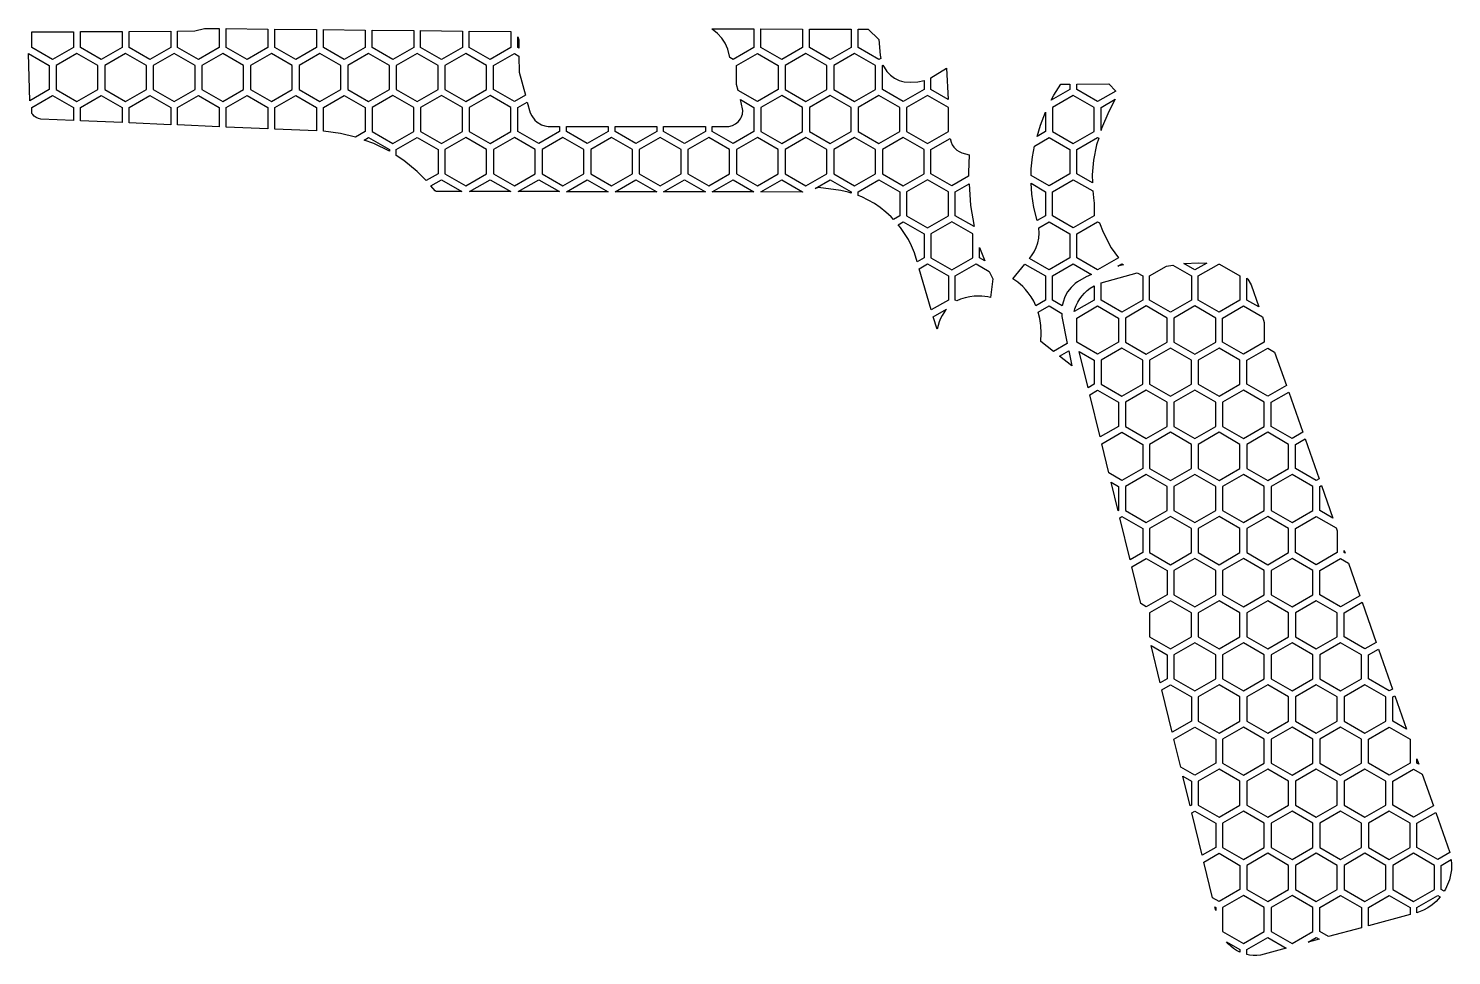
# Model space of a CAD drawing. Header units: millimetres. Extents: x 57 to 161, y -154 to -86.
import ezdxf

# ---------------------------------------------------------------- set-up
doc = ezdxf.new("R2010")
doc.units = ezdxf.units.MM

# ---------------------------------------------------------------- blocks, each defined once
blk = doc.blocks.new('HEX')
blk.add_lwpolyline([(1.516, 0.875), (0, 1.75), (-1.516, 0.875), (-1.516, -0.875), (0, -1.75), (1.516, -0.875)], close=True)

msp = doc.modelspace()

# ---------------------------------------------------------------- linework, layer by layer
for points in [[(60.465, -86.62), (60.465, -87.761), (58.949, -88.636), (57.434, -87.761), (57.434, -86.638), (60.465, -86.62)], [(63.996, -86.599), (63.996, -87.761), (62.481, -88.636), (60.965, -87.761), (60.965, -86.617), (63.996, -86.599)], [(67.527, -86.578), (67.527, -87.761), (66.012, -88.636), (64.496, -87.761), (64.496, -86.596), (67.527, -86.578)], [(69.286, -86.568), (69.972, -86.385), (71.058, -86.39), (71.058, -87.761), (69.543, -88.636), (68.027, -87.761), (68.027, -86.575), (69.286, -86.568)], [(74.589, -86.426), (74.589, -87.761), (73.074, -88.636), (71.558, -87.761), (71.558, -86.395), (74.589, -86.426)], [(78.12, -86.462), (78.12, -87.761), (76.605, -88.636), (75.089, -87.761), (75.089, -86.431), (78.12, -86.462)], [(81.652, -86.498), (81.652, -87.761), (80.136, -88.636), (78.62, -87.761), (78.62, -86.467), (81.652, -86.498)], [(85.183, -86.535), (85.183, -87.761), (83.667, -88.636), (82.152, -87.761), (82.152, -86.504), (85.183, -86.535)], [(88.714, -86.571), (88.714, -87.761), (87.198, -88.636), (85.683, -87.761), (85.683, -86.54), (88.714, -86.571)], [(89.214, -86.576), (92.245, -86.614), (92.245, -87.761), (90.729, -88.636), (89.214, -87.761), (89.214, -86.576)], [(107.991, -87.878), (107.807, -87.46), (107.558, -87.079), (107.247, -86.744), (106.869, -86.443), (106.869, -86.414), (109.9, -86.42), (109.9, -87.761), (108.385, -88.636), (108.146, -88.498), (107.991, -87.878)], [(113.431, -86.426), (113.431, -87.761), (111.916, -88.636), (110.4, -87.761), (110.4, -86.421), (113.431, -86.426)], [(116.962, -86.433), (116.962, -87.761), (115.447, -88.636), (113.931, -87.761), (113.931, -86.427), (116.962, -86.433)], [(118.193, -86.435), (118.97, -87.179), (119.066, -88.32), (119.109, -88.56), (118.978, -88.636), (117.462, -87.761), (117.462, -86.434), (118.193, -86.435)], [(92.745, -86.981), (92.817, -87.22), (92.822, -87.805), (92.745, -87.761), (92.745, -86.981)], [(57.191, -88.198), (58.699, -89.069), (58.699, -90.819), (57.28, -91.639), (57.191, -88.198)], [(92.836, -89.55), (93.298, -91.23), (92.495, -91.694), (90.979, -90.819), (90.979, -89.069), (92.495, -88.194), (92.826, -88.385), (92.836, -89.55)], [(108.635, -90.45), (108.635, -89.069), (110.15, -88.194), (111.666, -89.069), (111.666, -90.819), (110.15, -91.694), (108.743, -90.881), (108.635, -90.45)], [(119.355, -89.203), (119.563, -89.513), (119.816, -89.785), (120.111, -90.005), (120.443, -90.165), (120.622, -90.219), (120.808, -90.254), (121.298, -90.289), (121.806, -90.262), (122.259, -90.17), (122.259, -90.819), (120.743, -91.694), (119.228, -90.819), (119.228, -89.069), (119.274, -89.043), (119.355, -89.203)], [(123.896, -89.279), (124.008, -91.54), (122.759, -90.819), (122.759, -89.961), (123.896, -89.279)], [(131.687, -91.233), (132.191, -90.434), (132.852, -90.429), (132.852, -90.819), (131.498, -91.601), (131.687, -91.233)], [(135.69, -90.412), (136.192, -90.929), (134.868, -91.694), (133.352, -90.819), (133.352, -90.426), (135.69, -90.412)], [(58.087, -92.966), (57.915, -92.926), (57.757, -92.855), (57.617, -92.758), (57.497, -92.637), (57.434, -92.549), (57.434, -92.127), (58.949, -91.252), (60.465, -92.127), (60.465, -93.069), (58.087, -92.966)], [(60.965, -93.09), (60.965, -92.127), (62.481, -91.252), (63.996, -92.127), (63.996, -93.221), (60.965, -93.09)], [(64.496, -93.242), (64.496, -92.127), (66.012, -91.252), (67.527, -92.127), (67.527, -93.373), (64.496, -93.242)], [(68.027, -93.395), (68.027, -92.127), (69.543, -91.252), (71.058, -92.127), (71.058, -93.525), (68.027, -93.395)], [(71.558, -93.547), (71.558, -92.127), (73.074, -91.252), (74.589, -92.127), (74.589, -93.677), (71.558, -93.547)], [(75.089, -93.699), (75.089, -92.127), (76.605, -91.252), (78.12, -92.127), (78.12, -93.83), (75.089, -93.699)], [(79.858, -94.02), (78.62, -93.855), (78.62, -92.127), (80.136, -91.252), (81.652, -92.127), (81.652, -93.877), (80.948, -94.283), (79.858, -94.02)], [(93.651, -92.515), (93.755, -92.74), (93.972, -93.034), (94.152, -93.195), (94.464, -93.379), (94.696, -93.458), (94.94, -93.499), (95.776, -93.499), (95.776, -93.877), (94.26, -94.752), (92.745, -93.877), (92.745, -92.127), (93.435, -91.729), (93.651, -92.515)], [(108.073, -93.496), (108.331, -93.435), (108.562, -93.319), (108.758, -93.158), (108.913, -92.958), (108.974, -92.847), (109.057, -92.606), (109.085, -92.346), (109.076, -92.212), (108.912, -91.556), (109.9, -92.127), (109.9, -93.877), (108.385, -94.752), (106.869, -93.877), (106.869, -93.497), (108.073, -93.496)], [(135.118, -93.792), (135.118, -92.127), (136.152, -91.53), (135.678, -92.418), (135.158, -93.66), (135.118, -93.792)], [(130.706, -93.397), (131.087, -92.46), (131.087, -93.877), (130.468, -94.234), (130.706, -93.397)], [(99.307, -93.498), (99.307, -93.877), (97.791, -94.752), (96.276, -93.877), (96.276, -93.499), (99.307, -93.498)], [(102.838, -93.497), (102.838, -93.877), (101.322, -94.752), (99.807, -93.877), (99.807, -93.498), (102.838, -93.497)], [(106.369, -93.497), (106.369, -93.877), (104.854, -94.752), (103.338, -93.877), (103.338, -93.497), (106.369, -93.497)], [(83.417, -95.302), (82.276, -94.741), (81.584, -94.493), (81.902, -94.31), (83.417, -95.185), (83.417, -95.302)], [(85.433, -96.762), (84.454, -95.965), (83.917, -95.621), (83.917, -95.185), (85.433, -94.31), (86.948, -95.185), (86.948, -96.935), (86.085, -97.433), (85.433, -96.762)], [(124.152, -94.381), (124.221, -94.653), (124.308, -94.838), (124.423, -95.006), (124.641, -95.219), (124.813, -95.33), (125.004, -95.414), (125.531, -95.555), (125.48, -96.838), (125.497, -97.105), (124.275, -97.81), (122.759, -96.935), (122.759, -95.185), (124.152, -94.381)], [(130.043, -96.569), (130.135, -95.7), (130.277, -94.922), (131.337, -94.31), (132.852, -95.185), (132.852, -96.935), (131.337, -97.81), (130.031, -97.056), (130.043, -96.569)], [(134.797, -94.84), (134.575, -95.956), (134.478, -97.005), (134.484, -97.588), (133.352, -96.935), (133.352, -95.185), (134.868, -94.31), (134.945, -94.355), (134.797, -94.84)], [(86.812, -98.223), (86.742, -98.189), (86.432, -97.81), (87.198, -97.368), (88.685, -98.226), (86.812, -98.223)], [(89.241, -98.227), (90.729, -97.368), (92.226, -98.232), (89.241, -98.227)], [(92.762, -98.233), (94.26, -97.368), (95.767, -98.238), (92.762, -98.233)], [(96.283, -98.239), (97.791, -97.368), (99.307, -98.244), (96.283, -98.239)], [(99.807, -98.245), (101.322, -97.368), (102.838, -98.25), (99.807, -98.245)], [(103.338, -98.251), (104.854, -97.368), (106.369, -98.243), (106.369, -98.256), (103.338, -98.251)], [(106.869, -98.257), (106.869, -98.243), (108.385, -97.368), (109.9, -98.243), (109.9, -98.262), (106.869, -98.257)], [(110.4, -98.262), (110.4, -98.243), (111.916, -97.368), (113.431, -98.243), (113.431, -98.267), (110.4, -98.262)], [(116.739, -98.271), (116.222, -98.15), (114.581, -97.934), (114.342, -98.006), (115.447, -97.368), (116.962, -98.243), (116.962, -98.341), (116.739, -98.271)], [(119.863, -100.065), (119.481, -99.717), (119.074, -99.397), (118.646, -99.107), (118.196, -98.848), (117.727, -98.621), (117.462, -98.516), (117.462, -98.243), (118.978, -97.368), (120.493, -98.243), (120.493, -99.993), (120.042, -100.254), (119.863, -100.065)], [(125.627, -99.239), (125.888, -100.78), (124.525, -99.993), (124.525, -98.243), (125.531, -97.662), (125.627, -99.239)], [(130.235, -99.396), (130.081, -98.422), (130.031, -97.633), (131.087, -98.243), (131.087, -99.993), (130.485, -100.34), (130.235, -99.396)], [(134.588, -98.897), (134.618, -99.039), (134.618, -99.993), (133.102, -100.868), (131.587, -99.993), (131.587, -98.243), (133.102, -97.368), (134.509, -98.18), (134.588, -98.897)], [(121.561, -102.674), (121.357, -102.184), (121.119, -101.714), (120.849, -101.266), (120.548, -100.841), (120.38, -100.636), (120.743, -100.426), (122.259, -101.301), (122.259, -103.051), (121.758, -103.34), (121.561, -102.674)], [(130.072, -102.902), (130.262, -102.603), (130.413, -102.285), (130.525, -101.954), (130.595, -101.612), (130.623, -101.264), (130.596, -100.854), (131.337, -100.426), (132.852, -101.301), (132.852, -103.051), (131.337, -103.926), (129.909, -103.102), (130.072, -102.902)], [(135.264, -101.182), (135.858, -102.312), (136.376, -103.055), (134.868, -103.926), (133.352, -103.051), (133.352, -101.301), (134.868, -100.426), (134.994, -100.499), (135.264, -101.182)], [(126.667, -103.269), (126.29, -103.051), (126.29, -102.298), (126.667, -103.269)], [(121.903, -103.834), (122.509, -103.484), (124.025, -104.359), (124.025, -106.109), (122.786, -106.824), (121.903, -103.834)], [(127.267, -104.57), (127.094, -105.924), (126.881, -105.881), (126.461, -105.833), (125.892, -105.833), (125.572, -105.869), (125.24, -105.938), (124.904, -106.048), (124.637, -106.174), (124.525, -106.109), (124.525, -104.359), (126.04, -103.484), (126.992, -104.034), (127.267, -104.57)], [(130.224, -106.2), (130.034, -105.871), (129.834, -105.582), (129.63, -105.333), (129.43, -105.122), (129.071, -104.808), (128.714, -104.571), (129.59, -103.495), (131.087, -104.359), (131.087, -106.109), (130.373, -106.521), (130.224, -106.2)], [(134.043, -104.424), (133.404, -104.781), (133.235, -104.908), (132.934, -105.196), (132.685, -105.525), (132.49, -105.888), (132.353, -106.276), (132.301, -106.521), (131.587, -106.109), (131.587, -104.359), (133.102, -103.484), (134.433, -104.252), (134.043, -104.424)], [(137.75, -104.129), (138.149, -104.359), (138.149, -106.109), (136.633, -106.984), (135.118, -106.109), (135.118, -104.864), (137.75, -104.129)], [(136.346, -103.65), (136.633, -103.484), (136.755, -103.554), (136.346, -103.65)], [(140.338, -103.584), (141.68, -104.359), (141.68, -106.109), (140.164, -106.984), (138.649, -106.109), (138.649, -104.359), (139.864, -103.657), (140.338, -103.584)], [(142.796, -103.426), (141.93, -103.926), (141.127, -103.463), (142.229, -103.404), (142.796, -103.426)], [(143.727, -103.502), (145.211, -104.359), (145.211, -106.109), (143.696, -106.984), (142.18, -106.109), (142.18, -104.359), (143.675, -103.496), (143.727, -103.502)], [(133.223, -106.749), (133.319, -106.497), (133.436, -106.256), (133.575, -106.026), (133.735, -105.809), (133.914, -105.607), (134.111, -105.422), (134.327, -105.255), (134.618, -105.077), (134.618, -106.109), (133.168, -106.946), (133.223, -106.749)], [(145.772, -104.588), (146.02, -105.004), (146.583, -106.612), (145.711, -106.109), (145.711, -104.51), (145.772, -104.588)], [(123.817, -106.851), (123.567, -107.229), (123.457, -107.448), (123.358, -107.687), (123.201, -108.231), (122.931, -107.318), (123.892, -106.763), (123.817, -106.851)], [(132.262, -107.076), (132.279, -107.313), (132.666, -109.275), (131.67, -109.849), (130.739, -109.119), (130.763, -108.513), (130.734, -107.956), (130.658, -107.449), (130.546, -106.999), (131.337, -106.542), (132.262, -107.076)], [(133.352, -109.108), (133.352, -107.417), (134.868, -106.542), (136.383, -107.417), (136.383, -109.167), (134.868, -110.042), (133.369, -109.177), (133.352, -109.108)], [(146.977, -107.738), (146.977, -109.167), (145.461, -110.042), (143.946, -109.167), (143.946, -107.417), (145.461, -106.542), (146.836, -107.336), (146.977, -107.738)], [(132.983, -110.879), (132.094, -110.182), (132.769, -109.793), (132.983, -110.879)], [(133.533, -109.849), (134.618, -110.475), (134.618, -112.225), (134.176, -112.48), (133.533, -109.849)], [(148.58, -112.319), (147.227, -113.1), (145.711, -112.225), (145.711, -110.475), (147.227, -109.6), (147.73, -109.891), (148.58, -112.319)], [(134.299, -112.986), (134.868, -112.658), (136.383, -113.533), (136.383, -115.283), (135.048, -116.054), (134.299, -112.986)], [(149.767, -115.711), (148.992, -116.158), (147.477, -115.283), (147.477, -113.533), (148.748, -112.799), (149.767, -115.711)], [(135.172, -116.56), (136.633, -115.716), (138.149, -116.591), (138.149, -118.341), (136.633, -119.216), (135.687, -118.67), (135.172, -116.56)], [(150.954, -119.103), (150.758, -119.216), (149.242, -118.341), (149.242, -116.591), (149.935, -116.191), (150.954, -119.103)], [(135.851, -119.342), (136.383, -119.649), (136.383, -121.399), (136.357, -121.414), (135.851, -119.342)], [(151.947, -121.941), (151.008, -121.399), (151.008, -119.649), (151.122, -119.583), (151.947, -121.941)], [(136.481, -121.92), (136.633, -121.832), (138.149, -122.707), (138.149, -124.457), (137.23, -124.988), (136.481, -121.92)], [(152.273, -122.875), (152.273, -124.457), (150.758, -125.332), (149.242, -124.457), (149.242, -122.707), (150.758, -121.832), (152.2, -122.665), (152.273, -122.875)], [(137.354, -125.494), (138.399, -124.89), (139.914, -125.765), (139.914, -127.515), (138.399, -128.39), (138.005, -128.163), (137.354, -125.494)], [(153.921, -127.583), (152.523, -128.39), (151.008, -127.515), (151.008, -125.765), (152.523, -124.89), (153.094, -125.22), (153.921, -127.583)], [(152.841, -124.496), (152.773, -124.457), (152.773, -124.303), (152.841, -124.496)], [(155.108, -130.975), (154.289, -131.448), (152.773, -130.573), (152.773, -128.823), (154.089, -128.064), (155.108, -130.975)], [(138.749, -131.208), (139.914, -131.881), (139.914, -133.631), (139.412, -133.921), (138.749, -131.208)], [(156.295, -134.367), (156.054, -134.506), (154.539, -133.631), (154.539, -131.881), (155.276, -131.456), (156.295, -134.367)], [(139.535, -134.428), (140.164, -134.064), (141.68, -134.939), (141.68, -136.689), (140.284, -137.495), (139.535, -134.428)], [(157.311, -137.27), (156.304, -136.689), (156.304, -134.939), (156.463, -134.848), (157.311, -137.27)], [(140.903, -140.029), (140.414, -137.997), (141.93, -137.122), (143.446, -137.997), (143.446, -139.747), (141.93, -140.622), (140.903, -140.029)], [(157.564, -137.994), (157.57, -139.747), (156.054, -140.622), (154.539, -139.747), (154.539, -137.997), (156.054, -137.122), (157.564, -137.994)], [(158.205, -139.825), (158.07, -139.747), (158.07, -139.44), (158.205, -139.825)], [(159.262, -142.848), (157.82, -143.68), (156.304, -142.805), (156.304, -141.055), (157.82, -140.18), (158.458, -140.548), (159.262, -142.848)], [(141.067, -140.701), (141.68, -141.055), (141.68, -142.805), (141.593, -142.855), (141.067, -140.701)], [(141.717, -143.361), (141.93, -143.238), (143.446, -144.113), (143.446, -145.863), (142.466, -146.429), (141.717, -143.361)], [(160.449, -146.24), (159.585, -146.738), (158.07, -145.863), (158.07, -144.113), (159.43, -143.328), (160.449, -146.24)], [(142.59, -146.935), (143.696, -146.296), (145.211, -147.171), (145.211, -148.921), (143.696, -149.796), (143.221, -149.523), (142.59, -146.935)], [(160.581, -147.114), (160.567, -147.492), (160.513, -147.863), (160.423, -148.224), (160.296, -148.572), (160.135, -148.905), (160.05, -149.045), (159.835, -148.921), (159.835, -147.171), (160.557, -146.755), (160.581, -147.114)], [(151.649, -152.349), (151.008, -151.979), (151.008, -150.229), (152.523, -149.354), (154.039, -150.229), (154.039, -151.702), (151.649, -152.349)], [(154.539, -151.566), (154.539, -150.229), (156.054, -149.354), (157.57, -150.229), (157.57, -150.744), (154.539, -151.566)], [(159.762, -149.456), (159.461, -149.786), (159.178, -150.031), (158.868, -150.247), (158.533, -150.431), (158.173, -150.581), (158.07, -150.609), (158.07, -150.229), (159.585, -149.354), (159.762, -149.456)], [(143.386, -150.195), (143.446, -150.229), (143.446, -150.44), (143.386, -150.195)], [(145.211, -153.486), (144.95, -153.351), (144.738, -153.21), (144.54, -153.049), (144.358, -152.869), (144.239, -152.726), (145.211, -153.287), (145.211, -153.486)], [(146.695, -153.693), (146.429, -153.72), (146.167, -153.72), (145.908, -153.695), (145.711, -153.655), (145.711, -153.287), (147.227, -152.412), (148.566, -153.185), (146.695, -153.693)], [(150.174, -152.749), (150.758, -152.412), (150.968, -152.534), (150.174, -152.749)]]:
    msp.add_lwpolyline(points, close=True)

# ---------------------------------------------------------------- block references
for p in [(60.715, -89.944), (64.246, -89.944), (67.777, -89.944), (71.308, -89.944), (74.839, -89.944), (78.37, -89.944), (81.902, -89.944), (85.433, -89.944), (88.964, -89.944), (113.681, -89.944), (117.212, -89.944), (83.667, -93.002), (87.198, -93.002), (90.729, -93.002), (111.916, -93.002), (115.447, -93.002), (118.978, -93.002), (122.509, -93.002), (133.102, -93.002), (88.964, -96.06), (92.495, -96.06), (96.026, -96.06), (99.557, -96.06), (103.088, -96.06), (106.619, -96.06), (110.15, -96.06), (113.681, -96.06), (117.212, -96.06), (120.743, -96.06), (122.509, -99.118), (124.275, -102.176), (138.399, -108.292), (141.93, -108.292), (136.633, -111.35), (140.164, -111.35), (143.696, -111.35), (138.399, -114.408), (141.93, -114.408), (145.461, -114.408), (140.164, -117.466), (143.696, -117.466), (147.227, -117.466), (138.399, -120.524), (141.93, -120.524), (145.461, -120.524), (148.992, -120.524), (140.164, -123.582), (143.696, -123.582), (147.227, -123.582), (141.93, -126.64), (145.461, -126.64), (148.992, -126.64), (140.164, -129.698), (143.696, -129.698), (147.227, -129.698), (150.758, -129.698), (141.93, -132.756), (145.461, -132.756), (148.992, -132.756), (152.523, -132.756), (143.696, -135.814), (147.227, -135.814), (150.758, -135.814), (154.289, -135.814), (145.461, -138.872), (148.992, -138.872), (152.523, -138.872), (143.696, -141.93), (147.227, -141.93), (150.758, -141.93), (154.289, -141.93), (145.461, -144.988), (148.992, -144.988), (152.523, -144.988), (156.054, -144.988), (147.227, -148.046), (150.758, -148.046), (154.289, -148.046), (157.82, -148.046), (145.461, -151.104), (148.992, -151.104)]:
    msp.add_blockref('HEX', p)

doc.saveas('drawing.dxf')
